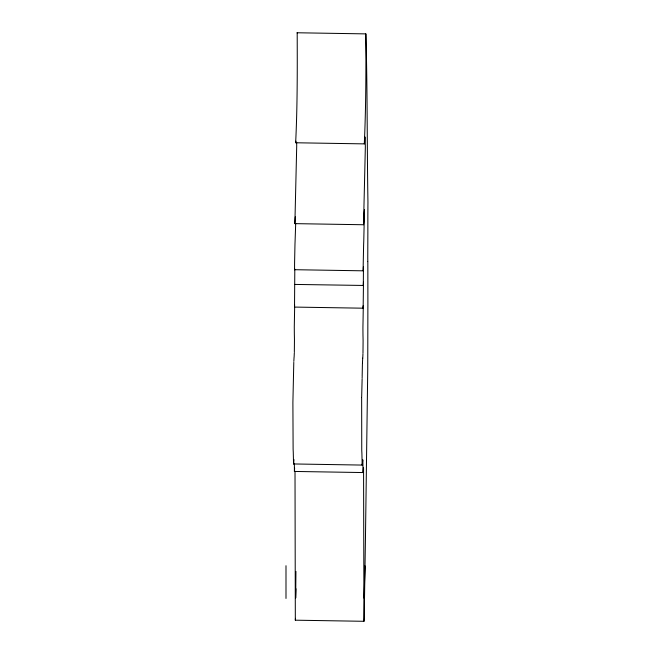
<?xml version="1.0" encoding="UTF-8"?>
<svg xmlns="http://www.w3.org/2000/svg" width="654" height="654" viewBox="0 0 654 654"><rect width="100%" height="100%" fill="white"/><g stroke="black" fill="none" stroke-linecap="round" stroke-linejoin="round"><path stroke-width="0.98" d="M295.011 471.248L295.33 620.188L363.967 621.3L363.567 468.943A72.52 0.768 -89.1 0 0 363.518 467.774L363.469 467.348L363.052 472.556L294.414 471.444L294.374 463.302M363.052 472.556L362.847 460.081A60.683 0.638 -89.1 0 0 362.774 459.77L362.185 465.141L361.891 453.001A192.938 2.036 -89.1 0 1 361.752 450.148L361.646 397.73M362.978 352.931L363.093 340.947A158.064 1.668 -89.1 0 0 363.06 338.952L363.019 336.745A57.454 0.605 -89.1 0 0 362.986 335.952L362.921 327.956A41.398 0.433 -89.1 0 0 362.945 326.428L363.027 321.956A78.455 0.826 -89.1 0 0 363.06 320.149L363.297 305.622L363.15 308.197L294.521 307.078L294.807 269.113M362.161 376.328L362.414 363.902M362.152 377.006L362.144 377.767M294.652 307.061L294.431 319.038A78.455 0.826 -89.1 0 1 294.398 320.844L294.316 325.308A41.398 0.433 -89.1 0 1 294.284 326.845L294.349 334.832A57.454 0.605 -89.1 0 1 294.382 335.633L294.423 337.832A158.064 1.668 -89.1 0 1 294.455 339.835L294.341 351.811M362.136 378.617L361.662 397.297M295.943 588.731L295.665 598.058L295.935 571.375M294.325 352.604L294.153 356.455A42.755 0.45 -89.1 0 1 294.096 357.002A39.297 0.417 -89.1 0 1 294.079 357.043L293.826 361.392M362.954 353.724L362.79 357.575A42.755 0.45 -89.1 0 1 362.733 358.114A39.297 0.417 -89.1 0 1 362.717 358.155M362.463 362.504L362.7 358.163M295.69 223.504L295.118 240.288A115.823 1.226 -89.1 0 0 295.06 241.89L295.003 243.321A43.54 0.458 -89.1 0 0 294.962 244.694L294.602 262.074A60.838 0.646 -89.1 0 0 294.578 263.864L294.562 269.726L294.619 269.252M362.447 363.011L362.43 363.477M293.793 362.357L292.894 402.537L293.115 449.036A192.938 2.036 -89.1 0 0 293.254 451.881L293.556 464.021L293.989 459.607M294.627 304.821L294.521 307.061M363.248 270.364L363.215 270.813L363.207 264.976A60.838 0.646 -89.1 0 1 363.24 263.186L363.599 245.806A43.54 0.458 -89.1 0 1 363.64 244.433L363.689 243.002A115.823 1.226 -89.1 0 1 363.755 241.408L364.482 209.82L363.55 224.698M294.414 471.444L294.619 468.125M295.297 216.809L294.897 223.635L363.526 224.747L365.333 147.477A54.02 0.572 -89.1 0 0 365.308 144.673L365.006 136.98A53.653 0.564 -89.1 0 0 364.899 137.307L364.548 142.547A87.17 0.924 -89.1 0 1 364.482 143.226A99.792 1.055 -89.1 0 1 364.368 143.88L295.739 142.768A99.792 1.055 -89.1 0 0 295.853 142.106A87.17 0.924 -89.1 0 0 295.91 141.428L295.935 141.141M295.461 618.349L295.33 620.188M363.264 270.135A52.361 0.556 -89.1 0 0 363.305 269.244L363.403 267.126A39.044 0.409 -89.1 0 1 363.452 266.611L363.322 285.635L363.477 281.776M363.967 621.3L364.123 618.872A41.014 0.433 -89.1 0 0 364.204 617.147L365.455 538.397A49.786 0.523 -89.1 0 0 365.496 535.193L367.744 369.248L367.875 307.944A59.579 0.629 -89.1 0 1 367.891 305.165L367.85 267.511A86.205 0.907 -89.1 0 0 367.842 265.41A87.808 0.924 -89.1 0 0 367.834 263.578L367.826 262.565A52.933 0.556 -89.1 0 0 367.81 261.412M294.701 284.425L363.338 285.455M367.81 261.109L367.777 259.156A39.117 0.417 -89.1 0 1 367.769 257.75L367.859 233.045A50.423 0.531 -89.1 0 0 367.859 229.554L367.859 215.329A60.626 0.638 -89.1 0 0 367.867 213.449L367.9 209.092A54.879 0.58 -89.1 0 1 367.908 207.007L367.932 203.925A59.833 0.629 -89.1 0 0 367.949 202.241C366.984 146.202 367.515 90.121 365.88 34.098A115.145 1.218 -89.1 0 0 365.823 33.836C366.011 70.28 365.995 107.109 364.303 143.676A56.726 0.597 -89.1 0 0 364.327 143.839L364.352 143.888M294.889 223.603L296.703 146.365A54.02 0.572 -89.1 0 0 296.679 143.561L296.654 142.368M297.251 32.986A115.145 1.218 -89.1 0 0 297.194 32.725C297.333 69.169 297.447 105.997 295.665 142.564A56.726 0.597 -89.1 0 0 295.69 142.727M297.112 32.765L365.749 33.885M294.586 269.701L363.191 270.821M293.564 463.956L362.193 465.076M363.485 281.784L363.15 308.181M285.994 565.718L285.994 598.451M364.237 595.451L364.278 598.443L364.818 565.726L364.237 595.451"/></g></svg>
